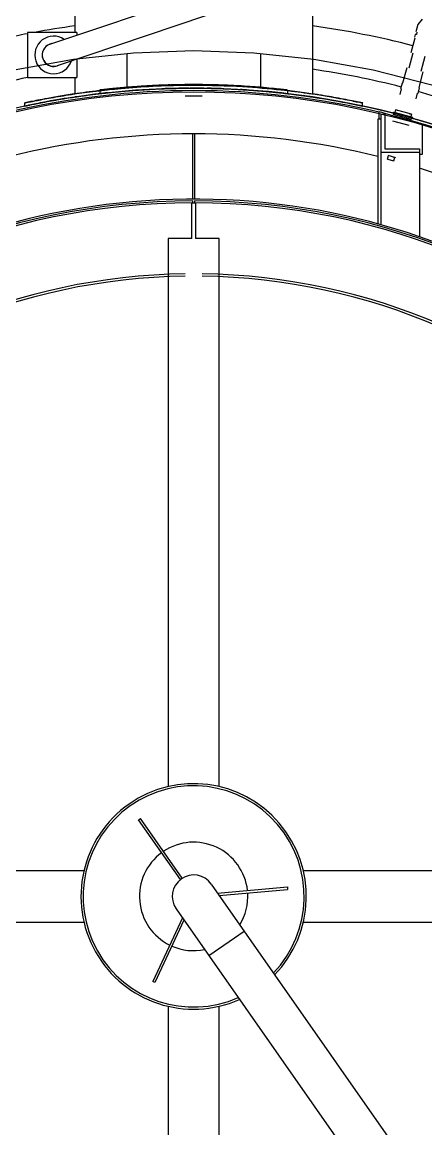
# Model space of a CAD drawing. Header units: metres. Extents: x 0 to 63075, y 0 to 44550.
# Drawn here: x 52671.7 to 52833.2, y 41554.2 to 41996.3 of the extents above; entities that cross this region are included whole.
import ezdxf

# ---------------------------------------------------------------- set-up
doc = ezdxf.new("R2010")
doc.units = ezdxf.units.M
doc.header["$LTSCALE"] = 75
for name, color, linetype in [('GSB', 7, 'Continuous'), ('ML6', 1, 'Continuous'), ('SL1', 8, 'Continuous')]:
    doc.layers.add(name, color=color, linetype=linetype)

# ---------------------------------------------------------------- blocks, each defined once
blk = doc.blocks.new('A$C6bae614f')
at = {"layer": 'SL1'}
for p, q in [((364987.8, 54420.5), (365385.1, 54553.8)), ((365404.3, 54496.6), (365007, 54363.3)), ((365053.9, 54502.4), (365053.9, 54451.9)), ((365686.9, 54502.3), (365686.9, 54288.2)), ((365967.1, 54472.7), (365961.9, 54453.1)), ((365978.8, 54486.8), (365967.1, 54472.7)), ((364927.7, 54451.9), (364927.7, 54331.9)), ((365059.7, 54451.9), (364927.7, 54451.9)), ((365059.7, 54451.9), (365059.7, 54444.6)), ((365959.3, 54436.3), (365949, 54397.6)), ((365960.5, 54446.3), (365958.6, 54439.4)), ((365963.5, 54446.4), (365960.5, 54446.3)), ((365965, 54452.2), (365963.5, 54446.4)), ((364892.2, 54352.1), (365050.2, 54380.6)), ((365050.2, 54380.6), (365209.9, 54397.8)), ((365059.7, 54381), (365059.7, 54331.9)), ((365192.6, 54395.9), (365192.6, 54305.7)), ((365209.9, 54397.8), (365370.4, 54403.5)), ((365370.4, 54403.5), (365531, 54397.8)), ((365531, 54397.8), (365690.6, 54380.6)), ((365548.2, 54395.9), (365548.2, 54305.7)), ((365690.6, 54380.6), (365848.7, 54352.1)), ((365954.1, 54396.2), (365943.5, 54356.6)), ((365986.3, 54387.6), (365975.7, 54348)), ((365848.7, 54352.1), (366004.3, 54312.4)), ((365938.4, 54358), (365926.9, 54316.5)), ((365980.9, 54346.6), (365970, 54304.9)), ((364927.7, 54331.9), (365059.7, 54331.9)), ((365053.9, 54331.9), (365053.9, 54288.2)), ((365120.5, 54298.5), (365120.4, 54298.5)), ((365120.4, 54298.5), (365120.4, 54289)), ((365164.5, 54303.2), (365164.5, 54303.2)), ((365164.5, 54293.7), (365164.5, 54293.7)), ((365169.5, 54303.7), (365169.1, 54303.6)), ((365176.9, 54304.4), (365175.8, 54304.3)), ((365307.8, 54302.6), (365310.8, 54302.7)), ((365370.1, 54303.5), (365371, 54303.5)), ((365548.2, 54296.2), (365548.2, 54296.2)), ((365613.5, 54289.7), (365615.7, 54289.5)), ((365620.4, 54298.5), (365620.4, 54288.9)), ((365923.2, 54301.4), (365919.3, 54286.9)), ((365925.8, 54316.8), (365921.7, 54301.8)), ((365965.7, 54290), (365961.8, 54275.5)), ((365971.1, 54304.6), (365967.1, 54289.7)), ((364920.5, 54264.1), (364920.4, 54264.1)), ((364920.4, 54255.9), (364920.4, 54264.1)), ((365045.4, 54278.8), (365045.4, 54278.9)), ((365053.9, 54280.1), (365053.9, 54280.1)), ((365063.5, 54281.5), (365063.5, 54281.5)), ((365348.2, 54283), (365392.7, 54283)), ((365695.4, 54278.8), (365695.4, 54278.8)), ((365820.4, 54255.8), (365820.4, 54264)), ((365820.4, 54255.9), (365820.6, 54255.8)), ((365864.2, 54220.8), (365864.2, 54241.7)), ((365864.2, 54241.7), (365979.2, 54206.7)), ((365870.2, 54234.3), (365879.7, 54234.3)), ((365870.2, 53939.9), (365870.2, 54234.3)), ((365879.7, 54234.3), (365879.7, 54142.2)), ((365902.2, 54239.7), (365953, 54226.1)), ((365949.6, 54220.4), (365902.4, 54233.1)), ((365908, 54245.7), (365906.1, 54238.7)), ((365908, 54245.7), (365906.1, 54238.7)), ((365951, 54234.2), (365908, 54245.7)), ((365913.4, 54244.2), (365908, 54245.7)), ((365945.6, 54235.6), (365951, 54234.2)), ((365951, 54234.2), (365949.1, 54227.2)), ((365951, 54234.2), (365949.1, 54227.2)), ((365860.6, 54220.8), (365860.6, 53942.6)), ((365870.2, 54220.8), (365860.6, 54220.8)), ((365900.1, 54216.2), (365943.1, 54204.7)), ((365979.2, 54206.7), (365979.2, 54126.7)), ((365367.3, 54182), (365367.3, 54008.5)), ((365373.6, 54008.5), (365373.6, 54182)), ((365879.7, 54142.2), (365971.8, 54142.2)), ((365971.8, 54142.2), (365971.8, 53908.3)), ((365971.8, 54132.7), (365870.2, 54132.7)), ((365886.9, 54114.8), (365889.5, 54124.5)), ((365886.9, 54114.8), (365903.8, 54110.3)), ((365887.7, 54125), (365908.2, 54119.5)), ((365903.8, 54110.3), (365906.4, 54120)), ((365979.2, 54126.7), (365971.8, 54126.7)), ((365365.7, 53998.8), (365375.2, 53998.8)), ((365365.7, 53903.5), (365365.7, 53998.8)), ((365368, 53998.8), (365368, 54003.5)), ((365372.8, 54003.5), (365372.8, 53998.8)), ((365375.2, 53998.8), (365375.2, 53903.5)), ((365302.2, 53903.5), (365302.1, 52445.7)), ((365365.7, 53903.5), (365302.2, 53903.5)), ((365438.7, 53903.5), (365375.2, 53903.5)), ((365438.6, 52445.7), (365438.7, 53903.5)), ((365223.9, 52357.2), (365229.1, 52360.8)), ((365335, 52198.5), (365223.9, 52357.2)), ((365340.2, 52202.2), (365229.1, 52360.8)), ((365078.2, 52221.8), (363620.4, 52221.8)), ((365340.2, 52202.2), (365335, 52198.5)), ((367120.4, 52221.7), (365662.5, 52221.8)), ((365417.2, 52186.3), (366428.1, 50742.5)), ((365434, 52162.3), (365620, 52178.6)), ((365438.2, 52156.3), (365620.5, 52172.2)), ((365620, 52178.6), (365620.5, 52172.2)), ((365323.6, 52120.8), (366288.5, 50742.5)), ((363620.4, 52085.3), (365078.2, 52085.3)), ((365340.4, 52096.7), (365261.5, 51927.5)), ((365344.6, 52090.7), (365267.2, 51924.9)), ((365662.5, 52085.3), (367120.4, 52085.2)), ((365411, 51995.9), (365504.6, 52061.5)), ((365267.2, 51924.9), (365261.5, 51927.5)), ((365302.1, 51861.4), (365302.1, 50742.5)), ((365438.6, 50742.5), (365438.6, 51861.4))]:
    blk.add_line(p, q, dxfattribs=at)
for radius in [2150, 2140.5]:
    blk.add_circle((365370.4, 52153.5), radius, dxfattribs=at)
for centre, radius, start, end in [((365370.4, 52153.5), 2337.1, 97.7811, 100.4527), ((365370.4, 52153.5), 2337.1, 75.5375, 82.2151), ((365370.4, 52153.5), 2337.1, 100.9176, 102.4588), ((364997.4, 54391.9), 50, 55.6498, 341.4509), ((364997.4, 54391.9), 30.5, 99.9872, 297.1135), ((364997.4, 54391.9), 30.2, 108.5503, 288.5503), ((365370.4, 52153.5), 2222.8, 75.6037, 81.8123), ((365370.4, 52153.5), 2222.8, 101.4819, 104.3925), ((365370.4, 52153.5), 2150, 1.1828, 189), ((365370.4, 52153.5), 2143.5, 76.6809, 103.3057), ((365381.4, 52056.2), 2248, 96.1433, 96.6667), ((365365.7, 52200.4), 2112.4, 95.1275, 96.4682), ((365373.9, 52119.7), 2193.5, 95.477, 96.4421), ((365369.7, 52167.7), 2145.4, 91.6497, 92.7166), ((365371.2, 52148.8), 2154.8, 91.6746, 91.9955), ((365370.1, 52144.6), 2159, 87.8948, 89.0315), ((365375.1, 52231.6), 2071.8, 86.225, 86.6726), ((365362.1, 52060.5), 2252.9, 84.8599, 85.2604), ((365378, 52243.2), 2069.5, 84.8441, 85.2808), ((365374.8, 52197.4), 2105.9, 83.5733, 84.8459), ((365370.4, 52153.5), 2222.8, 69.4626, 74.3925), ((365399.6, 52349.1), 1952.3, 81.6479, 81.8075), ((365533.1, 52932.4), 1354.3, 77.7491, 78.1189), ((365370.4, 52153.5), 2143.5, 1.1864, 75.5738), ((365370.4, 52153.5), 2028.5, 76.0134, 103.9828), ((365370.4, 52153.5), 2028.5, 17.5242, 72.754), ((365370.4, 52153.5), 1855, 313.8991, 229.5193), ((365370.4, 52153.5), 1850, 90.0718, 179.9244), ((365370.4, 52153.5), 1845.2, 90.072, 179.9242), ((365370.4, 52153.5), 1850, 0.0718, 89.9244), ((365370.4, 52153.5), 1845.2, 0.072, 89.9242), ((365370.4, 52153.5), 1656.3, 90.7765, 179.2198), ((365370.4, 52153.5), 1650, 90.7795, 179.2168), ((365370.4, 52153.5), 1656.3, 0.7765, 89.2198), ((365370.4, 52153.5), 1650, 0.7795, 89.2168), ((365370.4, 52153.5), 300, 315.9801, 294.0162), ((365370.4, 52153.5), 294.3, 316.1943, 293.8019), ((365370.4, 52153.5), 144.3, 6.2586, 123.7376), ((365370.4, 52153.5), 144.3, 126.2586, 243.7376), ((365370.4, 52153.5), 57.1, 34.9981, 214.9981), ((365370.4, 52153.5), 144.3, 328.3242, 3.7376), ((365370.4, 52153.5), 1656.3, 180.7765, 269.2198), ((365370.4, 52153.5), 1650, 180.7795, 269.2168), ((365370.4, 52153.5), 1650, 270.7795, 359.2168), ((365370.4, 52153.5), 1656.3, 270.7765, 359.2198), ((365370.4, 52153.5), 144.3, 246.2586, 281.672)]:
    blk.add_arc(centre, radius, start, end, dxfattribs=at)
for points, knots in [([(364920.4, 54264.1), (364919.8, 54263.9), (364931.7, 54266.6), (364954.7, 54271.1), (364966.2, 54273.4), (364980.5, 54276.1), (364997, 54279), (365013.6, 54281.9), (365032.3, 54285), (365052.2, 54288), (365086.9, 54293.2), (365130, 54298.7), (365177.4, 54302.9), (365204.5, 54305.4), (365233, 54307.4), (365261.9, 54308.8), (365290.9, 54310.3), (365320.3, 54311.1), (365348.8, 54311.5), (365356, 54311.5), (365363.1, 54311.6), (365370.2, 54311.6), (365413, 54311.6), (365457.6, 54310.2), (365500.6, 54307.6), (365536.4, 54305.5), (365571.1, 54302.4), (365602.9, 54299), (365628.4, 54296.2), (365652, 54293.2), (365673.1, 54290.2), (365678.4, 54289.5), (365683.5, 54288.7), (365688.5, 54288), (365718.7, 54283.5), (365745.7, 54278.7), (365767, 54274.8), (365784.6, 54271.5), (365798.3, 54268.7), (365807.2, 54266.8), (365814.4, 54265.4), (365818.6, 54264.5), (365820, 54264.2), (365820.4, 54264.1), (365820.6, 54264), (365820.6, 54264), (365820.6, 54264), (365817.8, 54264.6), (365812, 54265.9)], [0, 0, 0, 0, 170.05271, 170.05271, 170.05271, 255.079064, 255.079064, 255.079064, 340.105419, 340.105419, 340.105419, 488.891654, 488.891654, 488.891654, 573.912359, 573.912359, 573.912359, 658.933065, 658.933065, 658.933065, 680.188241, 680.188241, 680.188241, 807.719299, 807.719299, 807.719299, 913.995181, 913.995181, 913.995181, 999.015887, 999.015887, 999.015887, 1020.271063, 1020.271063, 1020.271063, 1147.810595, 1147.810595, 1147.810595, 1254.093539, 1254.093539, 1254.093539, 1339.119894, 1339.119894, 1339.119894, 1360.376482, 1360.376482, 1360.376482, 1446.186736, 1446.186736, 1446.186736, 1446.186736]), ([(364920.4, 54255.9), (364919.8, 54255.7), (364931.7, 54258.4), (364954.7, 54263), (364966.2, 54265.2), (364980.5, 54268), (364997, 54270.9), (365013.6, 54273.8), (365032.3, 54276.9), (365052.2, 54279.9), (365086.9, 54285.1), (365130, 54290.6), (365177.4, 54294.9), (365204.5, 54297.3), (365233, 54299.4), (365261.9, 54300.8), (365290.9, 54302.3), (365320.3, 54303.1), (365348.8, 54303.5), (365356, 54303.5), (365363.1, 54303.6), (365370.2, 54303.6), (365413, 54303.6), (365457.6, 54302.2), (365500.6, 54299.6), (365536.4, 54297.4), (365571.1, 54294.4), (365602.9, 54290.9), (365628.4, 54288.2), (365652, 54285.1), (365673.1, 54282.1), (365678.4, 54281.4), (365683.5, 54280.6), (365688.5, 54279.9), (365718.7, 54275.4), (365745.7, 54270.6), (365767, 54266.6), (365784.6, 54263.3), (365798.3, 54260.5), (365807.2, 54258.7), (365814.4, 54257.2), (365818.6, 54256.3), (365820, 54256), (365820.4, 54255.9), (365820.6, 54255.9), (365820.6, 54255.8), (365820.6, 54255.8), (365820.6, 54255.8), (365820.6, 54255.8)], [-2720.818551, -2720.818551, -2720.818551, -2720.818551, -2550.761656, -2550.761656, -2550.761656, -2465.733209, -2465.733209, -2465.733209, -2380.704761, -2380.704761, -2380.704761, -2231.915015, -2231.915015, -2231.915015, -2146.892303, -2146.892303, -2146.892303, -2061.869592, -2061.869592, -2061.869592, -2040.613914, -2040.613914, -2040.613914, -1913.079846, -1913.079846, -1913.079846, -1806.801456, -1806.801456, -1806.801456, -1721.778744, -1721.778744, -1721.778744, -1700.523066, -1700.523066, -1700.523066, -1572.980395, -1572.980395, -1572.980395, -1466.694835, -1466.694835, -1466.694835, -1381.666388, -1381.666388, -1381.666388, -1360.409276, -1360.409276, -1360.409276, -1360.15998, -1360.15998, -1360.15998, -1360.15998]), ([(365811.9, 54265.9), (365816.2, 54265), (365818.9, 54264.4), (365820, 54264.2), (365820.4, 54264.1), (365820.6, 54264), (365820.6, 54264), (365820.7, 54264), (365814.4, 54265.4), (365801.4, 54268.1), (365790.5, 54270.3), (365775, 54273.4), (365755.8, 54276.8), (365740.4, 54279.6), (365722.6, 54282.7), (365703.5, 54285.7), (365698.8, 54286.4), (365693.9, 54287.2), (365688.9, 54287.9), (365658.9, 54292.4), (365623, 54297.1), (365583.5, 54301), (365550.6, 54304.3), (365515.1, 54307), (365478.9, 54308.8), (365450, 54310.3), (365420.6, 54311.1), (365392, 54311.5), (365384.9, 54311.5), (365377.8, 54311.6), (365370.7, 54311.6), (365327.9, 54311.6), (365283.3, 54310.3), (365240.3, 54307.6), (365204.5, 54305.5), (365169.8, 54302.4), (365137.9, 54299), (365112.5, 54296.2), (365088.8, 54293.2), (365067.7, 54290.2), (365062.5, 54289.5), (365057.4, 54288.7), (365052.3, 54288), (365022.2, 54283.5), (364995.1, 54278.7), (364973.9, 54274.8), (364956.2, 54271.5), (364942.6, 54268.7), (364933.6, 54266.9), (364926.5, 54265.4), (364922.3, 54264.5), (364920.9, 54264.2), (364920.6, 54264.1), (364920.4, 54264.1), (364920.4, 54264.1)], [-1446.185662, -1446.185662, -1446.185662, -1446.185662, -1381.633071, -1381.633071, -1381.633071, -1360.376482, -1360.376482, -1360.376482, -1232.83695, -1232.83695, -1232.83695, -1126.554007, -1126.554007, -1126.554007, -1041.527652, -1041.527652, -1041.527652, -1020.271063, -1020.271063, -1020.271063, -892.740005, -892.740005, -892.740005, -786.464123, -786.464123, -786.464123, -701.443418, -701.443418, -701.443418, -680.188241, -680.188241, -680.188241, -552.657183, -552.657183, -552.657183, -446.381301, -446.381301, -446.381301, -361.360595, -361.360595, -361.360595, -340.105419, -340.105419, -340.105419, -212.565887, -212.565887, -212.565887, -106.282943, -106.282943, -106.282943, -21.256589, -21.256589, -21.256589, 0, 0, 0, 0]), ([(364931, 54266.3), (364936.7, 54267.5), (364944.6, 54269.2), (364954.7, 54271.1), (364966.2, 54273.4), (364980.5, 54276.1), (364997, 54279), (365013.6, 54281.9), (365032.3, 54285), (365052.2, 54288), (365052.8, 54288.1), (365053.3, 54288.1), (365053.9, 54288.2)], [-2625.012374, -2625.012374, -2625.012374, -2625.012374, -2550.700255, -2550.700255, -2550.700255, -2465.6739, -2465.6739, -2465.6739, -2380.647546, -2380.647546, -2380.647546, -2378.126715, -2378.126715, -2378.126715, -2378.126715]), ([(365053.9, 54288.2), (365023.1, 54283.7), (364995.5, 54278.8), (364973.9, 54274.8), (364956.2, 54271.5), (364942.6, 54268.7), (364933.6, 54266.9), (364932.8, 54266.7), (364931.9, 54266.5), (364931.1, 54266.3)], [2378.389264, 2378.389264, 2378.389264, 2378.389264, 2508.187078, 2508.187078, 2508.187078, 2614.470021, 2614.470021, 2614.470021, 2625.021203, 2625.021203, 2625.021203, 2625.021203]), ([(365045.4, 54278.8), (365045, 54278.7), (365053.5, 54280.1), (365070.2, 54282.5), (365078.5, 54283.6), (365088.8, 54285.1), (365100.7, 54286.6), (365112.7, 54288.1), (365126.2, 54289.7), (365140.6, 54291.2), (365162.2, 54293.6), (365188.1, 54296), (365216.6, 54298), (365235.7, 54299.4), (365255.8, 54300.6), (365276.5, 54301.5), (365297.2, 54302.4), (365318.4, 54303), (365339.4, 54303.3), (365349.8, 54303.5), (365360.2, 54303.5), (365370.5, 54303.6), (365411.4, 54303.6), (365454.9, 54302.3), (365494.9, 54299.9), (365514.9, 54298.8), (365534.1, 54297.4), (365551.8, 54295.9), (365569.6, 54294.4), (365585.8, 54292.8), (365600.3, 54291.2), (365622, 54288.9), (365641.5, 54286.4), (365656.8, 54284.4), (365667, 54283), (365675.4, 54281.8), (365681.6, 54280.9), (365687.8, 54280), (365691.9, 54279.4), (365694, 54279), (365695, 54278.9), (365695.4, 54278.8), (365695.5, 54278.8)], [0, 0, 0, 0, 122.62641, 122.62641, 122.62641, 183.939614, 183.939614, 183.939614, 245.252819, 245.252819, 245.252819, 337.220972, 337.220972, 337.220972, 398.533073, 398.533073, 398.533073, 459.845175, 459.845175, 459.845175, 490.501226, 490.501226, 490.501226, 613.12543, 613.12543, 613.12543, 674.437532, 674.437532, 674.437532, 735.749633, 735.749633, 735.749633, 827.71944, 827.71944, 827.71944, 889.032645, 889.032645, 889.032645, 950.34585, 950.34585, 950.34585, 980.983435, 980.983435, 980.983435, 980.983435]), ([(365110.5, 54295.8), (365119.8, 54297), (365130, 54298.1), (365140.6, 54299.3), (365148.6, 54300.1), (365157.2, 54301), (365166.3, 54301.9)], [-1761.932306, -1761.932306, -1761.932306, -1761.932306, -1716.730944, -1716.730944, -1716.730944, -1682.590374, -1682.590374, -1682.590374, -1682.590374]), ([(365120.4, 54298.5), (365120.1, 54298.5), (365126.7, 54299.3), (365139.4, 54300.7), (365145.8, 54301.3), (365153.8, 54302.2), (365163, 54303.1), (365172.1, 54303.9), (365182.6, 54304.9), (365193.6, 54305.8), (365210.2, 54307.2), (365230.2, 54308.6), (365252.2, 54309.8), (365266.8, 54310.6), (365282.3, 54311.3), (365298.2, 54311.8), (365314.2, 54312.4), (365330.5, 54312.7), (365346.6, 54312.9), (365354.6, 54313), (365362.6, 54313), (365370.5, 54313), (365401.9, 54313.1), (365435.3, 54312.3), (365466.2, 54310.9), (365481.6, 54310.2), (365496.3, 54309.4), (365510, 54308.5), (365523.6, 54307.6), (365536.1, 54306.7), (365547.2, 54305.8), (365563.9, 54304.4), (365578.9, 54303), (365590.7, 54301.8), (365598.6, 54301), (365605, 54300.2), (365609.8, 54299.7), (365614.6, 54299.2), (365617.7, 54298.8), (365619.3, 54298.6), (365620.1, 54298.5), (365620.4, 54298.5), (365620.5, 54298.5), (365620.7, 54298.5), (365618.1, 54298.8), (365612.9, 54299.4)], [-1508.199203, -1508.199203, -1508.199203, -1508.199203, -1413.936463, -1413.936463, -1413.936463, -1366.805094, -1366.805094, -1366.805094, -1319.673724, -1319.673724, -1319.673724, -1248.977103, -1248.977103, -1248.977103, -1201.846023, -1201.846023, -1201.846023, -1154.714942, -1154.714942, -1154.714942, -1131.149402, -1131.149402, -1131.149402, -1036.887241, -1036.887241, -1036.887241, -989.75616, -989.75616, -989.75616, -942.62508, -942.62508, -942.62508, -871.928025, -871.928025, -871.928025, -824.796656, -824.796656, -824.796656, -777.665286, -777.665286, -777.665286, -754.099601, -754.099601, -754.099601, -694.359005, -694.359005, -694.359005, -694.359005]), ([(365612.9, 54299.4), (365616, 54299), (365618.1, 54298.8), (365619.3, 54298.6), (365620.1, 54298.5), (365620.4, 54298.5), (365620.5, 54298.5), (365620.8, 54298.4), (365614.2, 54299.3), (365601.4, 54300.6), (365595, 54301.3), (365587.1, 54302.2), (365577.9, 54303), (365568.7, 54303.9), (365558.3, 54304.9), (365547.2, 54305.8), (365530.6, 54307.2), (365510.7, 54308.6), (365488.7, 54309.8), (365474.1, 54310.6), (365458.6, 54311.3), (365442.6, 54311.8), (365426.7, 54312.4), (365410.4, 54312.7), (365394.3, 54312.9), (365386.3, 54313), (365378.3, 54313), (365370.4, 54313), (365338.9, 54313.1), (365305.5, 54312.3), (365274.7, 54310.9), (365259.3, 54310.2), (365244.5, 54309.4), (365230.9, 54308.5), (365217.3, 54307.6), (365204.8, 54306.7), (365193.6, 54305.8), (365176.9, 54304.4), (365161.9, 54303), (365150.2, 54301.8), (365142.3, 54301), (365135.9, 54300.3), (365131.1, 54299.7), (365126.3, 54299.2), (365123.1, 54298.8), (365121.6, 54298.7), (365120.8, 54298.6), (365120.4, 54298.5), (365120.4, 54298.5)], [694.369982, 694.369982, 694.369982, 694.369982, 730.533917, 730.533917, 730.533917, 754.099601, 754.099601, 754.099601, 848.362341, 848.362341, 848.362341, 895.49371, 895.49371, 895.49371, 942.62508, 942.62508, 942.62508, 1013.321701, 1013.321701, 1013.321701, 1060.452781, 1060.452781, 1060.452781, 1107.583862, 1107.583862, 1107.583862, 1131.149402, 1131.149402, 1131.149402, 1225.411563, 1225.411563, 1225.411563, 1272.542644, 1272.542644, 1272.542644, 1319.673724, 1319.673724, 1319.673724, 1390.370779, 1390.370779, 1390.370779, 1437.502148, 1437.502148, 1437.502148, 1484.633518, 1484.633518, 1484.633518, 1508.199203, 1508.199203, 1508.199203, 1508.199203]), ([(365130.1, 54290.1), (365132.7, 54290.4), (365135.8, 54290.7), (365139.4, 54291.1), (365145.8, 54291.8), (365153.8, 54292.6), (365163, 54293.5), (365172.1, 54294.4), (365182.6, 54295.3), (365193.6, 54296.3), (365210.2, 54297.6), (365230.2, 54299.1), (365252.2, 54300.3), (365266.8, 54301.1), (365282.3, 54301.8), (365298.2, 54302.3), (365314.2, 54302.9), (365330.5, 54303.2), (365346.6, 54303.4), (365354.6, 54303.5), (365362.6, 54303.5), (365370.5, 54303.5), (365401.9, 54303.6), (365435.3, 54302.8), (365466.2, 54301.4), (365481.6, 54300.7), (365496.3, 54299.9), (365510, 54299), (365523.6, 54298.1), (365536.1, 54297.2), (365547.2, 54296.2), (365554.9, 54295.6), (365562.1, 54295), (365568.9, 54294.3)], [67.721191, 67.721191, 67.721191, 67.721191, 94.263554, 94.263554, 94.263554, 141.395331, 141.395331, 141.395331, 188.527107, 188.527107, 188.527107, 259.224331, 259.224331, 259.224331, 306.355814, 306.355814, 306.355814, 353.487296, 353.487296, 353.487296, 377.053038, 377.053038, 377.053038, 471.316003, 471.316003, 471.316003, 518.447485, 518.447485, 518.447485, 565.578968, 565.578968, 565.578968, 597.896789, 597.896789, 597.896789, 597.896789]), ([(365297, 54311.8), (365287.3, 54311.5), (365277.7, 54311.1), (365268.4, 54310.6), (365258, 54310.1), (365248.1, 54309.6), (365238.9, 54309), (365229.7, 54308.5), (365221.3, 54307.9), (365213.8, 54307.4), (365202.6, 54306.5), (365192.5, 54305.7), (365184.5, 54305), (365179.2, 54304.6), (365174.9, 54304.2), (365171.7, 54303.9), (365168.5, 54303.6), (365166.3, 54303.4), (365165.3, 54303.3), (365164.8, 54303.2), (365164.5, 54303.2), (365164.5, 54303.2)], [-218.720091, -218.720091, -218.720091, -218.720091, -190.321499, -190.321499, -190.321499, -158.587703, -158.587703, -158.587703, -126.853907, -126.853907, -126.853907, -79.283692, -79.283692, -79.283692, -47.570215, -47.570215, -47.570215, -15.856738, -15.856738, -15.856738, 0, 0, 0, 0]), ([(365273.1, 54301.3), (365295.1, 54302.3), (365317.8, 54303), (365340.2, 54303.3), (365350.4, 54303.5), (365360.5, 54303.5), (365370.5, 54303.6), (365370.5, 54303.6), (365370.6, 54303.6), (365370.7, 54303.6)], [1337.541822, 1337.541822, 1337.541822, 1337.541822, 1403.043226, 1403.043226, 1403.043226, 1432.894963, 1432.894963, 1432.894963, 1433.142531, 1433.142531, 1433.142531, 1433.142531]), ([(365464.1, 54301.5), (365473.4, 54301.1), (365482.6, 54300.6), (365491.7, 54300.1), (365511.2, 54299), (365529.8, 54297.7), (365547.1, 54296.3), (365564.4, 54294.8), (365580.2, 54293.3), (365594.3, 54291.8), (365615.4, 54289.6), (365634.4, 54287.3), (365649.3, 54285.4), (365659.3, 54284.1), (365667.4, 54282.9), (365673.5, 54282.1), (365677.7, 54281.5), (365680.9, 54281), (365683.2, 54280.7)], [1524.618637, 1524.618637, 1524.618637, 1524.618637, 1552.301912, 1552.301912, 1552.301912, 1612.005387, 1612.005387, 1612.005387, 1671.708861, 1671.708861, 1671.708861, 1761.26552, 1761.26552, 1761.26552, 1820.969959, 1820.969959, 1820.969959, 1862.663167, 1862.663167, 1862.663167, 1862.663167]), ([(365630.4, 54287.8), (365621, 54288.9), (365610.9, 54290.1), (365600.3, 54291.2), (365592.3, 54292.1), (365583.7, 54293), (365574.6, 54293.8)], [-780.957624, -780.957624, -780.957624, -780.957624, -735.749633, -735.749633, -735.749633, -701.637472, -701.637472, -701.637472, -701.637472]), ([(365045.4, 54278.8), (365018, 54274.7), (364993.5, 54270.3), (364973.9, 54266.6), (364956.2, 54263.3), (364942.6, 54260.6), (364933.6, 54258.7), (364932.7, 54258.5), (364931.8, 54258.3), (364931, 54258.2)], [-330.317973, -330.317973, -330.317973, -330.317973, -212.571119, -212.571119, -212.571119, -106.285559, -106.285559, -106.285559, -95.27526, -95.27526, -95.27526, -95.27526]), ([(365063.3, 54281.5), (365059.5, 54280.9), (365056.9, 54280.6), (365055.4, 54280.3), (365054.6, 54280.2), (365054.1, 54280.1), (365053.9, 54280.1)], [880.195792, 880.195792, 880.195792, 880.195792, 925.411089, 925.411089, 925.411089, 949.905347, 949.905347, 949.905347, 949.905347]), ([(365695.5, 54278.8), (365695.9, 54278.7), (365687.3, 54280.1), (365670.7, 54282.5), (365668.2, 54282.8), (365665.4, 54283.2), (365662.5, 54283.6)], [-981.02147, -981.02147, -981.02147, -981.02147, -858.376043, -858.376043, -858.376043, -839.50458, -839.50458, -839.50458, -839.50458]), ([(365695.4, 54278.8), (365722.8, 54274.6), (365747.4, 54270.3), (365767, 54266.6), (365784.6, 54263.3), (365798.3, 54260.5), (365807.2, 54258.7), (365808.9, 54258.3), (365810.4, 54258), (365811.8, 54257.7)], [1030.091303, 1030.091303, 1030.091303, 1030.091303, 1147.838157, 1147.838157, 1147.838157, 1254.123716, 1254.123716, 1254.123716, 1274.153136, 1274.153136, 1274.153136, 1274.153136])]:
    blk.add_open_spline(points, degree=3, knots=knots, dxfattribs=at)
for points in [[(365120.4, 54298.5), (365120.4, 54298.5), (365120.4, 54298.5), (365120.4, 54298.5)], [(365164.5, 54303.2), (365164.3, 54303.2), (365168.2, 54303.6), (365175.8, 54304.3)], [(365358.6, 54303.5), (365334.5, 54303.4), (365309.8, 54302.8), (365285.5, 54301.9)], [(365382.3, 54311.5), (365406.1, 54311.4), (365430.7, 54310.9), (365454.7, 54309.9)], [(364920.4, 54255.9), (364920.1, 54255.8), (364923.7, 54256.6), (364930.9, 54258.1)], [(364920.4, 54264.1), (364920.4, 54264.1), (364920.4, 54264.1), (364920.4, 54264.1)], [(365045.4, 54278.8), (365045.2, 54278.8), (365048.1, 54279.2), (365053.9, 54280.1)], [(365053.9, 54280.1), (365053.7, 54280.1), (365056.3, 54280.5), (365061.5, 54281.2)], [(365053.9, 54280.1), (365053.8, 54280.1), (365053.8, 54280.1), (365053.9, 54280.1)]]:
    blk.add_open_spline(points, degree=3, dxfattribs=at)
for points, weights in [([(365902.4, 54233.1), (365902.3, 54235.2), (365902.3, 54237.4), (365902.2, 54239.7)], [0.000226326629296, 0.000225238990329, 0.000224151351361, 0.000223063712394]), ([(365953, 54226.1), (365951.8, 54224.1), (365950.7, 54222.2), (365949.6, 54220.4)], [0.000223063718172, 0.000224151353929, 0.000225238989685, 0.000226326625441])]:
    blk.add_rational_spline(points, weights, degree=3, dxfattribs=at)
blk.add_rational_spline([(365902.2, 54239.7), (365911.1, 54237.4), (365919.6, 54235.2), (365927.6, 54233), (365935.7, 54230.8), (365944.1, 54228.5), (365953, 54226.1)], [0.0412072239386, 0.0444714826507, 0.0477357413628, 0.0510000000748, 0.0477357401322, 0.0444714801895, 0.0412072202468], degree=3, knots=[0, 0, 0, 0, 0.5, 0.5, 0.5, 1, 1, 1, 1], dxfattribs=at)
blk = doc.blocks.new('zw$15D4')
at = {"layer": 'ML6', "xscale": 0.2502808837766805, "yscale": 0.2502808837766805, "zscale": 0.2502808837766805}
blk.add_blockref('A$C6bae614f', (-85544.74, -3177.34), dxfattribs=at)

msp = doc.modelspace()

# ---------------------------------------------------------------- block references
at = {"layer": 'GSB', "xscale": 0.6000000000000068, "yscale": 0.6000000000000068, "zscale": 0.6000000000000068}
msp.add_blockref('zw$15D4', (49200, 35721.63), dxfattribs=at)

doc.saveas('drawing.dxf')
